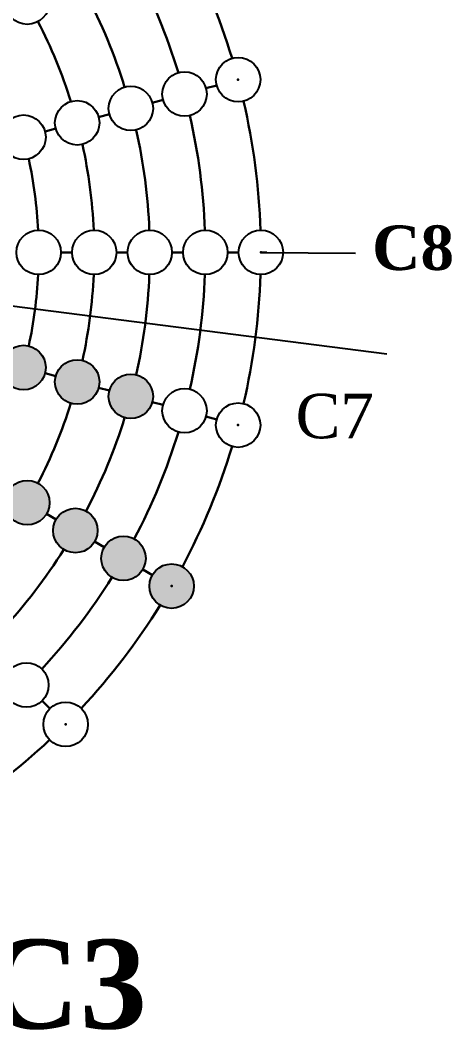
# Model space of a CAD drawing. Header units: inches. Extents: x 53 to 275, y 28 to 179.
# Drawn here: x 205.67 to 215.38, y 29.78 to 52.46 of the extents above; entities that cross this region are included whole.
import ezdxf

# ---------------------------------------------------------------- set-up
doc = ezdxf.new("R2010")
doc.units = ezdxf.units.IN
doc.header["$MEASUREMENT"] = 0

msp = doc.modelspace()

# ---------------------------------------------------------------- hatches: boundary and pattern name
h = msp.add_hatch(color=4)
h.set_gradient(color1=(242, 238, 13), color2=(243, 240, 32), one_color=1, tint=0.54)
h.paths.add_polyline_path([(209.574, 39.746, 1), (208.574, 39.746, 1)])
h.paths.add_polyline_path([(208.491, 40.371, 1), (207.491, 40.371, 1)])
h.paths.add_polyline_path([(207.409, 40.996, 1), (206.409, 40.996, 1)])
h.paths.add_polyline_path([(206.326, 41.621, 1), (205.326, 41.621, 1)])
h.paths.add_polyline_path([(205.244, 42.246, 1), (204.244, 42.246, 1)])
h.paths.add_polyline_path([(204.161, 42.871, 1), (203.161, 42.871, 1)])
h.paths.add_polyline_path([(203.078, 43.496, 1), (202.078, 43.496, 1)])
h.paths.add_polyline_path([(201.996, 44.121, 1), (200.996, 44.121, 1)])
h.paths.add_polyline_path([(208.657, 44.011, 1), (207.657, 44.011, 1)])
h.paths.add_polyline_path([(207.45, 44.335, 1), (206.45, 44.335, 1)])
h.paths.add_polyline_path([(206.243, 44.658, 1), (205.243, 44.658, 1)])
h.paths.add_polyline_path([(205.035, 44.982, 1), (204.035, 44.982, 1)])
h.paths.add_polyline_path([(203.828, 45.305, 1), (202.828, 45.305, 1)])
h.paths.add_polyline_path([(202.62, 45.629, 1), (201.62, 45.629, 1)])
h.paths.add_polyline_path([(201.003, 42.827, 1), (200.003, 42.827, 1)])
h.paths.add_polyline_path([(201.887, 41.943, 1), (200.887, 41.943, 1)])
h.paths.add_polyline_path([(202.77, 41.059, 1), (201.77, 41.059, 1)])
h.paths.add_polyline_path([(203.654, 40.175, 1), (202.654, 40.175, 1)])
h.paths.add_polyline_path([(204.538, 39.291, 1), (203.538, 39.291, 1)])
h.paths.add_polyline_path([(205.422, 38.407, 1), (204.422, 38.407, 1)])

# ---------------------------------------------------------------- linework, layer by layer
at = {"lineweight": 30}
for p, q in [((209.848, 50.934), (210.089, 50.999)), ((208.64, 50.611), (208.882, 50.676)), ((207.433, 50.287), (207.674, 50.352)), ((206.226, 49.964), (206.467, 50.029)), ((206.583, 47.246), (206.833, 47.246)), ((207.833, 47.246), (208.083, 47.246)), ((209.083, 47.246), (209.333, 47.246)), ((210.333, 47.246), (210.583, 47.246)), ((211.083, 47.246), (211.22, 47.246)), ((206.467, 44.464), (206.226, 44.529)), ((207.674, 44.14), (207.433, 44.205)), ((208.882, 43.817), (208.64, 43.882)), ((210.089, 43.493), (209.848, 43.558)), ((206.476, 41.246), (206.259, 41.371)), ((207.558, 40.621), (207.342, 40.746)), ((208.641, 39.996), (208.424, 40.121)), ((206.16, 37.17), (206.336, 36.993))]:
    msp.add_line(p, q, dxfattribs=at)
at = {"color": 1}
msp.add_line((196.083, 47.246), (213.914, 44.965), dxfattribs=at)
at = {"color": 4}
msp.add_line((211.083, 47.246), (213.213, 47.229), dxfattribs=at)
for centre in [(205.826, 52.871), (210.572, 51.129), (209.365, 50.805), (208.157, 50.482), (206.95, 50.158), (205.743, 49.835), (206.083, 47.246), (207.333, 47.246), (208.583, 47.246), (209.833, 47.246), (211.083, 47.246), (205.743, 44.658), (206.95, 44.335), (208.157, 44.011), (209.365, 43.688), (210.572, 43.364), (205.826, 41.621), (206.909, 40.996), (207.991, 40.371), (209.074, 39.746), (205.806, 37.524), (206.69, 36.64)]:
    msp.add_circle(centre, 0.5, dxfattribs=at)
at = {"lineweight": 30}
for radius, start, end in [(15, 16.9099, 28.0901), (13.75, 17.0836, 27.9164), (12.5, 17.292, 27.708), (11.25, 17.5467, 27.4533), (15, 1.9099, 13.0901), (13.75, 2.0836, 12.9164), (12.5, 2.292, 12.708), (11.25, 2.5467, 12.4533), (10, 2.8651, 12.1349), (10, 347.8651, 357.1349), (11.25, 347.5467, 357.4533), (12.5, 347.292, 357.708), (13.75, 347.0836, 357.9164), (15, 346.9099, 358.0901), (11.25, 332.5467, 342.4533), (12.5, 332.292, 342.708), (13.75, 332.0836, 342.9164), (15, 331.9099, 343.0901), (12.5, 317.292, 327.708), (13.75, 317.0836, 327.9164), (15, 316.9099, 328.0901), (15, 301.9099, 313.0901)]:
    msp.add_arc((196.083, 47.246), radius, start, end, dxfattribs=at)
for p in [(210.572, 51.129), (211.083, 47.246), (210.572, 43.364), (209.074, 39.746), (206.69, 36.64)]:
    msp.add_point(p, dxfattribs=at)

# ---------------------------------------------------------------- texts
at = {"color": 1, "attachment_point": 1}
for s, insert, char_height, width in [('{\\fTimes New Roman|b1|i0|c0|p18;C8}', (213.584, 47.851), 1, 4.35852), ('{\\fTimes New Roman|b0|i0|c0|p18;C7}', (211.865, 44.07), 1, 3.32889), ('{\\fTimes New Roman|b1|i0|c0|p18;CC3}', (202.647, 31.805), 2, 6.67539)]:
    msp.add_mtext(s, dxfattribs=dict(at, insert=insert, char_height=char_height, width=width))

doc.saveas('drawing.dxf')
